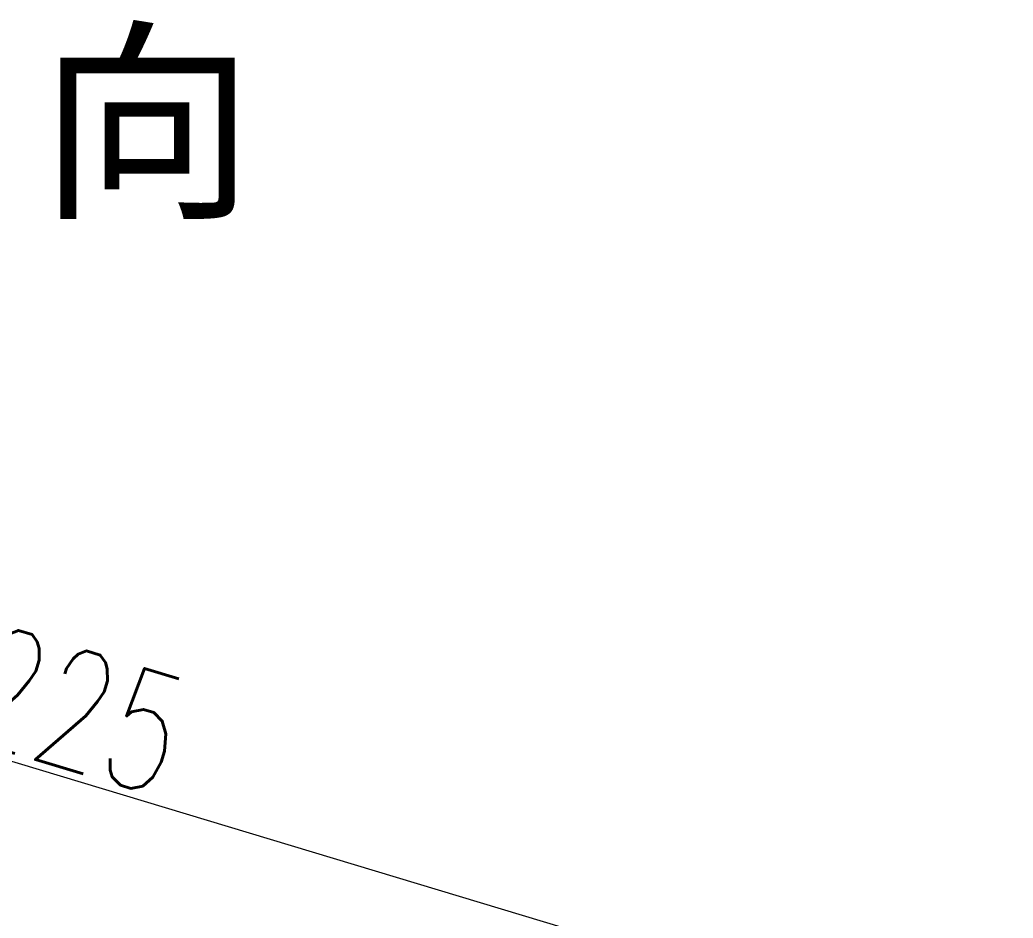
# Model space of a CAD drawing. Header units: millimetres. Extents: x 2028 to 4172, y 863 to 2379.
# Drawn here: x 3804 to 3904.3, y 1498.6 to 1589.3 of the extents above; entities that cross this region are included whole.
import ezdxf

# ---------------------------------------------------------------- set-up
doc = ezdxf.new("R2010")
doc.units = ezdxf.units.MM
for name, color, linetype, lineweight in [('AM_5', 3, 'Continuous', 25), ('文字', 7, 'Continuous', 13), ('标注', 3, 'Continuous', 13)]:
    doc.layers.add(name, color=color, linetype=linetype, lineweight=lineweight)
doc.styles.add('SLDTEXTSTYLE1', font='txt.shx', dxfattribs={"width": 0.7, "bigfont": 'gbcbig.shx'})
doc.styles.add('STYLE1', font='txt.shx', dxfattribs={"width": 0.8, "height": 3, "bigfont": 'hzdx.shx'})
doc.dimstyles.new('SLDDIMSTYLE12$0', dxfattribs={"dimtxt": 12, "dimasz": 10, "dimexe": 0, "dimexo": 0.0625, "dimgap": 0.875, "dimtad": 1, "dimdec": 1, "dimlfac": 1.8, "dimrnd": 1e-09, "dimzin": 12, "dimdsep": 46, "dimtxsty": 'SLDTEXTSTYLE1', "dimcen": 0.09, "dimdle": 8.16, "dimclrd": 3, "dimclre": 3, "dimadec": 0, "dimazin": 3, "dimtfac": 1, "dimtdec": 1, "dimtofl": 0, "dimtmove": 0, "dimatfit": 3, "dimfxl": 0, "dimfrac": 2, "dimtolj": 1, "dimlwd": 5, "dimlwe": 5, "dimarcsym": 0})
doc.dimstyles.new('SLDDIMSTYLE12$2', dxfattribs={"dimtxt": 12, "dimasz": 10, "dimexe": 0, "dimexo": 0.0625, "dimgap": 0.875, "dimtad": 1, "dimdec": 1, "dimlfac": 1.8, "dimrnd": 1e-09, "dimzin": 12, "dimdsep": 46, "dimtxsty": 'SLDTEXTSTYLE1', "dimcen": 0.09, "dimdle": 8.16, "dimclrd": 3, "dimclre": 3, "dimadec": 0, "dimazin": 3, "dimtfac": 1, "dimtdec": 1, "dimtofl": 0, "dimtmove": 0, "dimatfit": 3, "dimfxl": 0, "dimfrac": 2, "dimtolj": 1, "dimlwd": 5, "dimlwe": 5, "dimarcsym": 0})

# ---------------------------------------------------------------- blocks, each defined once
blk = doc.blocks.new('*D63')
at = {"layer": 'Defpoints', "color": 0, "transparency": 16777216}
for p in [(3650.72, 1523.11), (3651.85, 1458.25), (3894.13, 1449.79), (3894.13, 1449.79), (3668.84, 1332.37)]:
    blk.add_point(p, dxfattribs=at)
at = {"layer": '标注', "color": 3, "linetype": 'Continuous', "lineweight": 5, "transparency": 16777216}
blk.add_arc((3894.13, 1449.79), 242.43, 165.602, 205.1646, dxfattribs=at)
at = {"layer": '标注', "color": 3, "transparency": 16777216}
for points in [[(3657.71, 1510.52), (3660.93, 1509.63), (3662.01, 1519.71)], [(3676.21, 1347.45), (3673.22, 1345.97), (3679.15, 1337.75)]]:
    blk.add_solid(points, dxfattribs=at)
at = {"layer": '标注', "color": 0, "transparency": 16777216, "insert": (3658.62, 1427.6), "char_height": 10, "attachment_point": 5, "rotation": 275.3833, "style": 'SLDTEXTSTYLE1'}
blk.add_mtext('\\A1;60%%D', dxfattribs=at)
blk = doc.blocks.new('*D73')
at = {"layer": 'AM_5', "color": 3, "linetype": 'Continuous', "lineweight": 5, "transparency": 16777216}
blk.add_arc((3893.92, 1449.8), 206.84, 165.9964, 177.2297, dxfattribs=at)
at = {"layer": 'AM_5', "color": 3, "transparency": 16777216}
for points in [[(3691.62, 1500.3), (3694.83, 1499.41), (3695.88, 1509.5)], [(3688.98, 1459.76), (3685.65, 1459.84), (3687.08, 1449.8)]]:
    blk.add_solid(points, dxfattribs=at)
at = {"layer": 'Defpoints', "color": 0, "transparency": 16777216}
for p in [(3650.72, 1523.11), (3691, 1489.92), (3671.11, 1449.8), (3894.02, 1449.77), (3897.17, 1449.8)]:
    blk.add_point(p, dxfattribs=at)
at = {"layer": 'AM_5', "color": 0, "transparency": 16777216, "insert": (3682.49, 1480.97), "char_height": 12, "attachment_point": 5, "rotation": 81.6131, "style": 'SLDTEXTSTYLE1'}
blk.add_mtext('\\A1;15%%D', dxfattribs=at)
blk = doc.blocks.new('*D50')
at = {"layer": 'AM_5', "color": 3, "linetype": 'Continuous', "lineweight": 5, "transparency": 16777216}
for p, q in [((3704.68, 1507.81), (3714.7, 1541.07)), ((3894.73, 1486.84), (3724.27, 1538.18))]:
    blk.add_line(p, q, dxfattribs=at)
at = {"layer": 'AM_5', "color": 3, "lineweight": 5, "transparency": 16777216}
blk.add_line((3894.03, 1449.83), (3904.31, 1483.96), dxfattribs=at)
at = {"layer": 'AM_5', "color": 3, "transparency": 16777216}
for points in [[(3724.75, 1539.78), (3723.79, 1536.59), (3714.7, 1541.07)], [(3895.22, 1488.44), (3894.25, 1485.24), (3904.31, 1483.96)]]:
    blk.add_solid(points, dxfattribs=at)
at = {"layer": 'Defpoints', "color": 0, "transparency": 16777216}
for p in [(3714.7, 1541.07), (3704.67, 1507.75), (3894.01, 1449.77)]:
    blk.add_point(p, dxfattribs=at)
at = {"layer": 'AM_5', "color": 0, "transparency": 16777216, "insert": (3809.66, 1519.64), "char_height": 12, "attachment_point": 5, "rotation": 343.2384, "style": 'SLDTEXTSTYLE1'}
blk.add_mtext('\\A1;225', dxfattribs=at)

msp = doc.modelspace()

# ---------------------------------------------------------------- texts
at = {"layer": '文字', "insert": (3800.46, 1578.093), "char_height": 16, "width": 240, "attachment_point": 5, "style": 'STYLE1'}
msp.add_mtext('\\pt176;{\\fSimSun|b0|i0|c134|p2;\\W1;A  向}', dxfattribs=at)

# ---------------------------------------------------------------- dimensions: what is measured, and where the dimension line sits
at = {"layer": 'AM_5'}
dim = msp.add_linear_dim(base=(3714.698, 1541.065), p1=(3894.013, 1449.769), p2=(3704.665, 1507.753), angle=163.23837, text='225', dimstyle='SLDDIMSTYLE12$0', override={"dimlfac": 1, "dimpost": ''}, dxfattribs=at)
dim.commit()
dim.dimension.update_dxf_attribs({"geometry": '*D50', "text_midpoint": (3807.682, 1513.059), "dimtype": 160})
dim = msp.add_angular_dim_2l(base=(3691.003, 1489.916), line1=((3894.023, 1449.77), (3650.717, 1523.108)), line2=((3897.171, 1449.802), (3671.107, 1449.802)), text='15%%D', dimstyle='SLDDIMSTYLE12$2', override={"dimlfac": 1}, dxfattribs=at)
dim.commit()
dim.dimension.update_dxf_attribs({"geometry": '*D73', "text_midpoint": (3682.486, 1480.974)})
at = {"layer": '标注'}
dim = msp.add_angular_dim_2l(base=(3651.853, 1458.248), line1=((3894.132, 1449.794), (3650.717, 1523.108)), line2=((3894.132, 1449.794), (3668.841, 1332.375)), text='60%%D', dimstyle='SLDDIMSTYLE12$2', override={"dimtxt": 10, "dimadec": 3, "dimtdec": 3, "dimtzin": 0}, dxfattribs=at)
dim.commit()
dim.dimension.update_dxf_attribs({"geometry": '*D63', "text_midpoint": (3658.624, 1427.602)})

doc.saveas('drawing.dxf')
